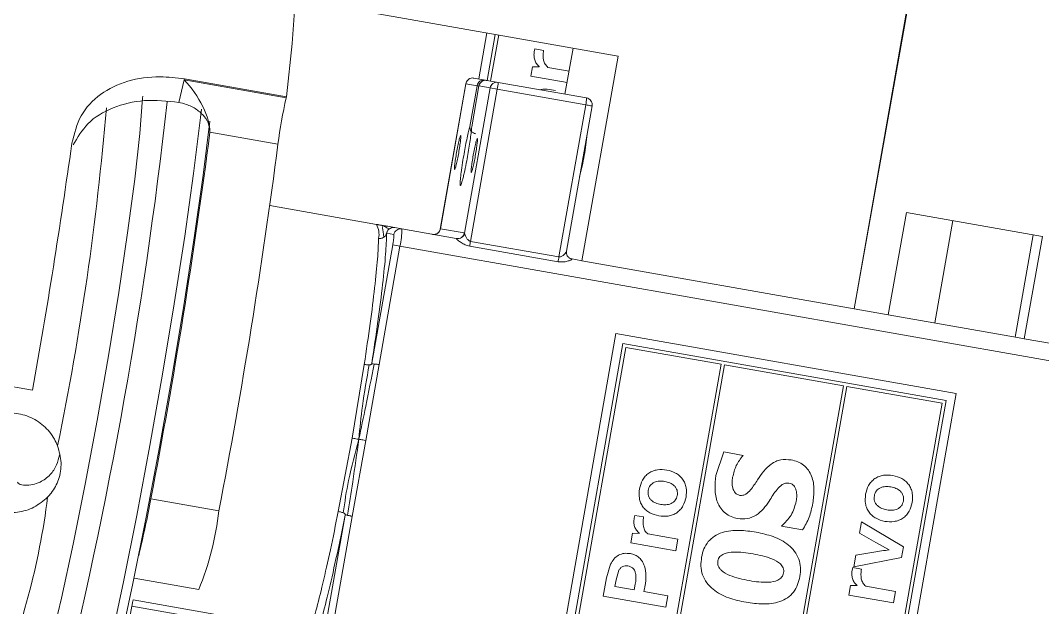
# Model space of a CAD drawing. Header units: millimetres. Extents: x 0 to 1189, y 0 to 841.
# Drawn here: x 926.87 to 932.78, y 565.77 to 569.16 of the extents above; entities that cross this region are included whole.
import ezdxf

# ---------------------------------------------------------------- set-up
doc = ezdxf.new("R2010")
doc.units = ezdxf.units.MM
doc.layers.get('0').update_dxf_attribs({"lineweight": 18})

msp = doc.modelspace()

# ---------------------------------------------------------------- linework, layer by layer
at = {"color": 7, "linetype": 'Continuous', "lineweight": 15}
for p, q in [((931.6927, 567.4959), (932.7833, 573.5992)), ((931.6927, 567.4959), (932.1094, 569.8594)), ((928.7555, 569.2323), (930.3283, 568.955)), ((929.5697, 569.0887), (929.5228, 568.8228)), ((929.5697, 569.0887), (929.5228, 568.8228)), ((929.8442, 568.9799), (929.8481, 568.9964)), ((929.8481, 568.9964), (929.898, 568.9876)), ((929.898, 568.9876), (929.8971, 568.9822)), ((930.0684, 569.0008), (930.0215, 568.7349)), ((930.1199, 567.7732), (930.3283, 568.955)), ((929.8245, 568.8384), (929.8342, 568.8933)), ((929.8342, 568.8933), (929.8726, 568.8929)), ((929.8726, 568.8929), (929.8727, 568.894)), ((927.8206, 568.8175), (927.789, 568.6873)), ((927.8218, 568.8225), (927.8206, 568.8175)), ((927.8206, 568.8175), (928.4103, 568.7135)), ((927.8218, 568.8225), (928.4116, 568.7185)), ((929.5595, 568.8164), (929.4951, 568.8277)), ((929.5703, 568.8145), (929.5595, 568.8164)), ((929.6347, 568.8031), (929.5703, 568.8145)), ((929.4487, 568.7953), (929.3007, 567.9558)), ((929.4488, 568.7953), (929.301, 567.9568)), ((929.4405, 567.9321), (929.5884, 568.7707)), ((929.4487, 568.7953), (929.4488, 568.7953)), ((929.5132, 568.7839), (929.4488, 568.7953)), ((929.4715, 568.5477), (929.5132, 568.7839)), ((929.4752, 567.8848), (929.6301, 568.7633)), ((929.524, 568.782), (929.4823, 568.5458)), ((929.524, 568.782), (929.4824, 568.5458)), ((929.5884, 568.7707), (929.524, 568.782)), ((929.524, 568.782), (929.524, 568.782)), ((929.5884, 568.7707), (929.6301, 568.7633)), ((929.6301, 568.7633), (930.1413, 568.6732)), ((929.6347, 568.8031), (930.1458, 568.713)), ((929.9442, 568.7603), (929.9672, 568.7554)), ((928.4116, 568.7185), (928.4103, 568.7135)), ((930.1413, 568.6732), (929.9864, 567.7947)), ((930.0302, 567.8272), (930.1783, 568.6666)), ((930.1783, 568.6666), (930.1782, 568.6667)), ((927.9691, 568.5153), (927.9685, 568.5154)), ((928.3623, 568.446), (927.9691, 568.5153)), ((929.4824, 568.5458), (929.4823, 568.5458)), ((928.9316, 567.9827), (928.3151, 568.0914)), ((931.9948, 568.0519), (931.8892, 567.4612)), ((932.7812, 567.9132), (931.9948, 568.0519)), ((932.1586, 567.4137), (932.2628, 568.0046)), ((928.9401, 567.9812), (928.9416, 567.981)), ((928.9416, 567.981), (928.9834, 567.9736)), ((928.9706, 567.9757), (928.9622, 567.9772)), ((928.979, 567.9706), (928.9803, 567.9699)), ((929.0325, 567.9243), (928.9907, 567.9317)), ((929.0169, 567.9677), (928.9967, 567.9717)), ((929.037, 567.9641), (929.0169, 567.9677)), ((929.037, 567.9641), (929.0788, 567.9568)), ((929.3933, 567.9013), (929.0788, 567.9568)), ((929.3008, 567.9529), (929.2954, 567.9422)), ((929.301, 567.9568), (929.3024, 567.958)), ((929.3024, 567.958), (929.4396, 567.9338)), ((929.4396, 567.9338), (929.4405, 567.9321)), ((932.7275, 567.9227), (932.6233, 567.3318)), ((928.9051, 567.1806), (929.0257, 567.8646)), ((929.9864, 567.7947), (929.4752, 567.8848)), ((932.6756, 567.3226), (932.7812, 567.9132)), ((928.9468, 567.1732), (929.0674, 567.8572)), ((929.4711, 567.8571), (929.9822, 567.767)), ((930.0306, 567.8126), (930.0292, 567.8245)), ((930.0303, 567.8282), (930.0294, 567.8298)), ((930.0814, 567.78), (930.0617, 567.7835)), ((930.0814, 567.78), (930.1199, 567.7732)), ((930.1199, 567.7732), (931.6927, 567.4959)), ((931.6927, 567.4959), (931.8892, 567.4612)), ((932.6371, 567.3294), (931.8892, 567.4612)), ((930.3163, 567.3527), (929.6565, 563.6104)), ((930.3163, 567.3527), (929.6565, 563.6104)), ((932.2823, 567.0061), (930.3163, 567.3527)), ((930.3163, 567.3527), (930.3163, 567.3527)), ((929.7143, 563.651), (930.3568, 567.2948)), ((930.3568, 567.2948), (932.2244, 566.9655)), ((932.6371, 567.3294), (932.6756, 567.3226)), ((932.6756, 567.3226), (933.0688, 567.2532)), ((929.7374, 563.6672), (930.373, 567.2716)), ((930.373, 567.2716), (930.9235, 567.1746)), ((926.1571, 567.1631), (926.9435, 567.0244)), ((928.8611, 567.1742), (928.7908, 566.7484)), ((928.8695, 566.7346), (928.9468, 567.1732)), ((930.9235, 567.1746), (930.2879, 563.5702)), ((930.3076, 563.5667), (930.9431, 567.1711)), ((930.9431, 567.1711), (931.6312, 567.0498)), ((931.6312, 567.0498), (930.9956, 563.4454)), ((931.0153, 563.4419), (931.6508, 567.0463)), ((931.6508, 567.0463), (932.2013, 566.9493)), ((931.6224, 563.2638), (932.2823, 567.0061)), ((932.2013, 566.9493), (931.5658, 563.3449)), ((932.2244, 566.9655), (931.5819, 563.3217)), ((928.7908, 566.7484), (928.7112, 566.3243)), ((928.7921, 566.2959), (928.8695, 566.7346)), ((930.8945, 566.5324), (930.9396, 566.6683)), ((930.9396, 566.6683), (931.0507, 566.6487)), ((927.6278, 566.3984), (928.021, 566.3291)), ((928.2686, 563.5708), (928.7504, 566.3033)), ((928.3103, 563.5635), (928.7921, 566.2959)), ((930.4218, 566.2853), (930.4257, 566.3018)), ((930.4257, 566.3018), (930.4756, 566.293)), ((930.4756, 566.293), (930.4747, 566.2875)), ((931.3952, 566.218), (931.2724, 566.2397)), ((931.7246, 566.1988), (931.7363, 566.2651)), ((931.7363, 566.2651), (931.9782, 566.1206)), ((930.4021, 566.1437), (930.4118, 566.1987)), ((930.4118, 566.1987), (930.4502, 566.1983)), ((930.4502, 566.1983), (930.4504, 566.1993)), ((930.5003, 566.1947), (930.6731, 566.1642)), ((930.6731, 566.1642), (930.6615, 566.098)), ((931.7246, 566.1988), (931.8189, 566.1456)), ((930.6615, 566.098), (930.4021, 566.1437)), ((931.8189, 566.1456), (931.896, 566.1038)), ((931.896, 566.1038), (931.8958, 566.1027)), ((931.9782, 566.1206), (931.9672, 566.0586)), ((931.7021, 566.0715), (931.6904, 566.0053)), ((931.9672, 566.0586), (931.6904, 566.0053)), ((931.8074, 566.0895), (931.7021, 566.0715)), ((930.2852, 566.021), (930.2615, 565.941)), ((930.3171, 565.9292), (930.3335, 565.9856)), ((931.6814, 565.9838), (931.6853, 566.0003)), ((931.6853, 566.0003), (931.7352, 565.9915)), ((931.7352, 565.9915), (931.7342, 565.986)), ((927.5305, 565.9395), (927.9044, 565.8736)), ((930.2615, 565.941), (930.2429, 565.8356)), ((930.3106, 565.892), (930.3171, 565.9292)), ((930.4208, 565.8726), (930.3106, 565.892)), ((930.4282, 565.9049), (930.4208, 565.8726)), ((930.477, 565.8626), (930.6156, 565.8382)), ((931.6617, 565.8422), (931.6714, 565.8972)), ((931.6714, 565.8972), (931.7097, 565.8968)), ((931.7097, 565.8968), (931.7099, 565.8978)), ((931.7599, 565.8932), (931.9327, 565.8627)), ((931.9327, 565.8627), (931.921, 565.7965)), ((928.5478, 565.6343), (927.5255, 565.8145)), ((930.604, 565.772), (930.2429, 565.8356)), ((930.6156, 565.8382), (930.604, 565.772)), ((931.921, 565.7965), (931.6617, 565.8422)), ((927.5011, 565.6843), (927.5177, 565.7786)), ((927.5177, 565.7786), (928.54, 565.5983))]:
    msp.add_line(p, q, dxfattribs=at)
at = {"color": 8, "linetype": 'Continuous', "lineweight": 15}
for p, q in [((929.572, 568.8142), (929.6189, 569.0801)), ((929.5916, 568.8107), (929.6385, 569.0766)), ((929.9227, 568.8893), (930.0449, 568.8678)), ((930.0333, 568.8015), (929.8245, 568.8384)), ((928.9754, 567.9728), (928.979, 567.9706)), ((929.0674, 567.8572), (933.0322, 567.1581))]:
    msp.add_line(p, q, dxfattribs=at)
at = {"color": 7, "linetype": 'Continuous', "lineweight": 15}
for points in [[(928.4116, 568.7185), (928.4439, 569.0265), (928.4617, 569.2698), (928.4647, 569.4409), (928.4525, 569.5345), (928.438, 569.5523)], [(927.9686, 568.5795), (927.9294, 568.2679), (927.8782, 567.9058), (927.8178, 567.5151), (927.7501, 567.1077), (927.677, 566.6958), (927.6009, 566.292), (927.5241, 565.9086), (927.4488, 565.5573), (927.3774, 565.2486), (927.3121, 564.992), (927.2547, 564.7953), (927.2071, 564.6644), (927.1707, 564.6034), (927.1592, 564.5991)], [(930.048, 567.7886), (930.0542, 567.7856), (930.0617, 567.7835)]]:
    msp.add_lwpolyline(points, dxfattribs=at)
at = {"color": 8, "linetype": 'Continuous', "lineweight": 15}
for points in [[(927.5807, 568.7241), (927.5801, 568.7124), (927.5636, 568.5068), (927.5343, 568.2442), (927.4931, 567.9347), (927.4418, 567.5903), (927.3822, 567.224), (927.3167, 566.8501), (927.2478, 566.4829), (927.178, 566.1365), (927.1102, 565.8241), (927.0469, 565.5579), (926.9906, 565.3481), (926.9433, 565.2026), (926.907, 565.1271), (926.8851, 565.1211)], [(927.9204, 568.6483), (927.9149, 568.5999), (927.8745, 568.2775), (927.8233, 567.9155), (927.7629, 567.5248), (927.6952, 567.1174), (927.6221, 566.7055), (927.546, 566.3017), (927.4692, 565.9183), (927.3939, 565.5669), (927.3225, 565.2583), (927.2572, 565.0017), (927.1998, 564.805), (927.1522, 564.6741), (927.1158, 564.6131), (927.1041, 564.6088)], [(930.1413, 568.6732), (930.1489, 568.6718), (930.1561, 568.6705), (930.1627, 568.6694), (930.1684, 568.6684), (930.1729, 568.6676), (930.1761, 568.667), (930.1779, 568.6667), (930.1783, 568.6666)]]:
    msp.add_lwpolyline(points, dxfattribs=at)
at = {"color": 7, "linetype": 'Continuous', "lineweight": 15}
for centre, radius, start, end in [((929.4882, 568.7884), 0.04, 80.05089, 170.0579), ((929.5526, 568.777), 0.04, 80.07267, 170.03612), ((929.5634, 568.7751), 0.04, 80.06087, 170.04791), ((929.6278, 568.7637), 0.04, 80.06087, 170.04791), ((929.4687, 568.8019), 0.166, 346.559, 0.42558), ((931.0882, 568.0939), 2.7486, 166.97237, 172.63937), ((929.9796, 568.7118), 0.1662, 346.5677, 0.41688), ((930.1388, 568.6736), 0.04, 349.94435, 79.94662), ((900.7501, 571.7268), 27.1427, 345.77465, 353.57706), ((892.98, 573.0694), 35.2842, 349.10172, 352.58414), ((928.8888, 568.616), 1.2659, 349.26499, 354.96724), ((888.6722, 573.8584), 38.8767, 349.87568, 352.00492), ((893.3732, 573.0001), 35.2842, 349.10176, 352.5842), ((928.8828, 568.5841), 1.2662, 345.03275, 350.73379), ((928.8322, 567.926), 0.1144, 347.82051, 29.74604), ((929.0719, 567.9174), 0.04, 80.04255, 170.04645), ((928.6642, 567.9536), 0.4146, 346.55585, 0.43551), ((929.2631, 567.9649), 0.04, 260.03762, 350.07117), ((929.4002, 567.9407), 0.04, 260.03963, 350.06916), ((929.4011, 567.9397), 0.0402, 259.86479, 349.15225), ((924.9801, 544.7935), 23.4231, 79.95048, 80.05411), ((929.3926, 567.9001), 0.00139, 1.05186, 59.3155), ((929.955, 567.7984), 0.4875, 169.78283, 173.0736), ((930.4851, 567.7054), 0.5067, 169.8482, 173.0155), ((930.061, 567.7823), 0.00139, 1.05186, 59.3155), ((921.9929, 567.4421), 5.7307, 346.16021, 349.50688), ((926.3205, 566.5219), 1.7114, 337.74143, 353.53215)]:
    msp.add_arc(centre, radius, start, end, dxfattribs=at)
at = {"color": 8, "linetype": 'Continuous', "lineweight": 15}
for centre, radius, start, end in [((930.1069, 572.1223), 3.3908, 259.91602, 260.10062), ((911.1044, 570.0066), 16.3218, 348.32551, 355.25451), ((922.8528, 566.9308), 4.2108, 336.98208, 352.8669)]:
    msp.add_arc(centre, radius, start, end, dxfattribs=at)
at = {"color": 7, "linetype": 'Continuous', "lineweight": 15}
msp.add_ellipse((927.8039, 568.6742), major_axis=(-0.1406, 0.215), ratio=0.398322, start_param=3.661469, end_param=5.158124, dxfattribs=at)
for points, knots in [([(929.8727, 568.894), (929.8671, 568.8995), (929.8557, 568.9106), (929.8453, 568.9325), (929.8421, 568.9523), (929.8425, 568.9681), (929.8437, 568.976), (929.8442, 568.9799)], [0, 0, 0, 0, 0.02375994, 0.04752707, 0.07128221, 0.08318473, 0.09509587, 0.09509587, 0.09509587, 0.09509587]), ([(929.8971, 568.9822), (929.8955, 568.9653), (929.8932, 568.9399), (929.905, 568.9075), (929.9168, 568.8954), (929.9227, 568.8893)], [0, 0, 0, 0, 0.0503171, 0.075551, 0.1007763, 0.1007763, 0.1007763, 0.1007763]), ([(927.171, 568.4511), (927.1849, 568.5064), (927.2127, 568.617), (927.3297, 568.7408), (927.4891, 568.8173), (927.6618, 568.8424), (927.7747, 568.8283), (927.8218, 568.8225)], [0, 0, 0, 0, 0.1793585, 0.3588442, 0.5360599, 0.7142158, 0.8412935, 0.8412935, 0.8412935, 0.8412935]), ([(929.4643, 568.8199), (929.4633, 568.8194), (929.4597, 568.8172), (929.4549, 568.811), (929.4506, 568.8032), (929.4493, 568.7975), (929.4487, 568.7953)], [0, 0, 0, 0, 0.00340464, 0.01269997, 0.02303182, 0.03001876, 0.03001876, 0.03001876, 0.03001876]), ([(929.495, 568.8271), (929.4921, 568.8277), (929.4846, 568.8291), (929.4735, 568.8265), (929.467, 568.8218), (929.4643, 568.8199)], [0, 0, 0, 0, 0.00873624, 0.02293427, 0.03274849, 0.03274849, 0.03274849, 0.03274849]), ([(929.5702, 568.8139), (929.5673, 568.8144), (929.5598, 568.8158), (929.549, 568.8133), (929.5428, 568.8089), (929.5404, 568.8072)], [0, 0, 0, 0, 0.00874188, 0.02293361, 0.03169028, 0.03169028, 0.03169028, 0.03169028]), ([(929.5404, 568.8072), (929.5391, 568.8065), (929.5351, 568.8042), (929.5301, 568.7977), (929.5258, 568.7899), (929.5245, 568.7843), (929.524, 568.782)], [0, 0, 0, 0, 0.00446636, 0.01376959, 0.02410029, 0.03107337, 0.03107337, 0.03107337, 0.03107337]), ([(927.789, 568.6873), (927.7221, 568.6943), (927.5883, 568.7083), (927.4042, 568.6634), (927.2572, 568.5765), (927.2039, 568.4847), (927.1787, 568.4415)], [0, 0, 0, 0, 0.1820982, 0.3642133, 0.5458538, 0.7076772, 0.7076772, 0.7076772, 0.7076772]), ([(927.9685, 568.5154), (927.9676, 568.5291), (927.9654, 568.5602), (927.9392, 568.6069), (927.8933, 568.6487), (927.84, 568.6758), (927.8036, 568.684), (927.789, 568.6873)], [0, 0, 0, 0, 0.0473528, 0.1079954, 0.1685342, 0.2291175, 0.2693975, 0.2693975, 0.2693975, 0.2693975]), ([(929.4381, 568.391), (929.4409, 568.4067), (929.4467, 568.4386), (929.4558, 568.4831), (929.4645, 568.5217), (929.4692, 568.5391), (929.4715, 568.5477)], [0, 0, 0, 0, 0.0393685, 0.0801557, 0.1209515, 0.1603219, 0.1603219, 0.1603219, 0.1603219]), ([(929.4824, 568.5458), (929.4816, 568.537), (929.4801, 568.5189), (929.4751, 568.4797), (929.4684, 568.4348), (929.4629, 568.4028), (929.4602, 568.3871)], [0, 0, 0, 0, 0.0393694, 0.0801662, 0.1209557, 0.1603241, 0.1603241, 0.1603241, 0.1603241]), ([(929.506, 568.5062), (929.5011, 568.5076), (929.4936, 568.5096), (929.4851, 568.5155), (929.4778, 568.5227), (929.4714, 568.5338), (929.4715, 568.5431), (929.4715, 568.5477)], [0, 0, 0, 0, 0.01428935, 0.02180288, 0.02970213, 0.04451132, 0.05932887, 0.05932887, 0.05932887, 0.05932887]), ([(929.395, 568.3986), (929.3974, 568.4115), (929.4021, 568.4372), (929.4093, 568.4697), (929.4151, 568.4913), (929.4188, 568.4986), (929.4199, 568.4904), (929.418, 568.4682), (929.4136, 568.4352), (929.4092, 568.4094), (929.407, 568.3965)], [0, 0, 0, 0, 0.0251467, 0.050292, 0.0754358, 0.1005794, 0.1257244, 0.150865, 0.1760132, 0.2011563, 0.2011563, 0.2011563, 0.2011563]), ([(929.4913, 568.3816), (929.4936, 568.3945), (929.4983, 568.4202), (929.5055, 568.4528), (929.5114, 568.4743), (929.5151, 568.4816), (929.5161, 568.4735), (929.5142, 568.4512), (929.5098, 568.4182), (929.5055, 568.3924), (929.5033, 568.3795)], [0, 0, 0, 0, 0.0251481, 0.0502952, 0.0754424, 0.1005874, 0.1257342, 0.1508825, 0.1760262, 0.2011782, 0.2011782, 0.2011782, 0.2011782]), ([(929.407, 568.3965), (929.4047, 568.3836), (929.4, 568.3578), (929.3928, 568.3253), (929.3869, 568.3038), (929.3832, 568.2965), (929.3822, 568.3046), (929.3841, 568.3268), (929.3885, 568.3599), (929.3928, 568.3857), (929.395, 568.3986)], [0, 0, 0, 0, 0.0251401, 0.0502862, 0.0754308, 0.1005767, 0.1257224, 0.1508681, 0.1760108, 0.2011547, 0.2011547, 0.2011547, 0.2011547]), ([(929.4602, 568.3871), (929.4571, 568.37), (929.4501, 568.3313), (929.4403, 568.2846), (929.4321, 568.2497), (929.4259, 568.2266), (929.4206, 568.2113), (929.4169, 568.2062), (929.4152, 568.2123), (929.4155, 568.2285), (929.4175, 568.2522), (929.4218, 568.2879), (929.4285, 568.3351), (929.4352, 568.3739), (929.4381, 568.391)], [0, 0, 0, 0, 0.0333956, 0.0756416, 0.1003616, 0.1271726, 0.1555901, 0.1848808, 0.2141711, 0.2425881, 0.2694007, 0.2941225, 0.3363667, 0.3697613, 0.3697613, 0.3697613, 0.3697613]), ([(929.5033, 568.3795), (929.5009, 568.3666), (929.4962, 568.3409), (929.489, 568.3083), (929.4832, 568.2868), (929.4795, 568.2795), (929.4785, 568.2876), (929.4803, 568.3099), (929.4847, 568.3429), (929.4891, 568.3687), (929.4913, 568.3816)], [0, 0, 0, 0, 0.0251396, 0.0502857, 0.0754318, 0.1005776, 0.1257214, 0.1508686, 0.1760112, 0.2011547, 0.2011547, 0.2011547, 0.2011547]), ([(928.9468, 567.9796), (928.9457, 567.9798), (928.944, 567.9801), (928.9413, 567.9807), (928.9388, 567.9813), (928.9354, 567.982), (928.9329, 567.9825), (928.9316, 567.9827)], [0, 0, 0, 0, 0.00428398, 0.00608774, 0.0078176, 0.01144123, 0.0156062, 0.0156062, 0.0156062, 0.0156062]), ([(928.9706, 567.9757), (928.963, 567.9768), (928.9499, 567.9788), (928.937, 567.9816), (928.9316, 567.9827)], [0, 0, 0, 0, 0.02307361, 0.03968743, 0.03968743, 0.03968743, 0.03968743]), ([(928.9907, 567.9317), (928.9893, 567.8946), (928.9865, 567.8195), (928.9686, 567.6425), (928.942, 567.4292), (928.9173, 567.2628), (928.9051, 567.1806)], [0, 0, 0, 0, 0.1868961, 0.3781931, 0.5694893, 0.7563871, 0.7563871, 0.7563871, 0.7563871]), ([(928.9664, 567.9764), (928.9631, 567.977), (928.9564, 567.9782), (928.9501, 567.9791), (928.9469, 567.9796)], [0, 0, 0, 0, 0.00980391, 0.01973873, 0.01973873, 0.01973873, 0.01973873]), ([(928.974, 567.9084), (928.9709, 567.9298), (928.9653, 567.968), (928.969, 567.9734), (928.9706, 567.9757)], [0, 0, 0, 0, 0.03827952, 0.06825349, 0.06825349, 0.06825349, 0.06825349]), ([(928.9706, 567.9757), (928.9783, 567.9747), (928.9871, 567.9735), (928.9957, 567.9718), (928.9967, 567.9716)], [0, 0, 0, 0, 0.0233434, 0.02640635, 0.02640635, 0.02640635, 0.02640635]), ([(928.974, 567.9084), (928.9766, 567.9105), (928.9816, 567.9145), (928.9869, 567.9217), (928.9894, 567.9275), (928.9904, 567.9306), (928.9906, 567.9314), (928.9907, 567.9317), (928.9907, 567.9317), (928.9907, 567.9317)], [0, 0, 0, 0, 0.00900184, 0.01767131, 0.02482342, 0.02736809, 0.02836192, 0.02880943, 0.02924072, 0.02924072, 0.02924072, 0.02924072]), ([(928.9907, 567.9317), (928.9907, 567.9318), (928.9907, 567.932), (928.9909, 567.9328), (928.9914, 567.9355), (928.9932, 567.9412), (928.9978, 567.9498), (929.0037, 567.9547), (929.007, 567.9575)], [0, 0, 0, 0, 0.00059899, 0.00130461, 0.00316013, 0.00919485, 0.01856808, 0.03137898, 0.03137898, 0.03137898, 0.03137898]), ([(929.007, 567.9575), (929.0093, 567.9589), (929.0137, 567.9617), (929.0213, 567.964), (929.0292, 567.9651), (929.0344, 567.9645), (929.037, 567.9641)], [0, 0, 0, 0, 0.00786423, 0.01572599, 0.02359186, 0.03146033, 0.03146033, 0.03146033, 0.03146033]), ([(929.0325, 567.9243), (929.0328, 567.9235), (929.0333, 567.9221), (929.0329, 567.9146), (929.0321, 567.9068), (929.0309, 567.8973), (929.0289, 567.8835), (929.027, 567.872), (929.0257, 567.8646)], [0, 0, 0, 0, 0.01444363, 0.02239283, 0.03016186, 0.03811149, 0.04587624, 0.06032459, 0.06032459, 0.06032459, 0.06032459]), ([(929.2551, 567.9246), (929.2602, 567.9243), (929.2679, 567.9238), (929.2779, 567.927), (929.285, 567.9309), (929.2911, 567.9363), (929.2976, 567.9445), (929.2996, 567.9519), (929.301, 567.9568)], [0, 0, 0, 0, 0.014881, 0.0228935, 0.03107717, 0.03925614, 0.04726822, 0.06215179, 0.06215179, 0.06215179, 0.06215179]), ([(929.4752, 567.8848), (929.4739, 567.8851), (929.4711, 567.8858), (929.4655, 567.8889), (929.4574, 567.8964), (929.4494, 567.9092), (929.4439, 567.9211), (929.4411, 567.9288), (929.4407, 567.9311), (929.4405, 567.9321)], [0, 0, 0, 0, 0.00327726, 0.00686397, 0.01533875, 0.03060531, 0.04584811, 0.05403555, 0.06115479, 0.06115479, 0.06115479, 0.06115479]), ([(928.8611, 567.1742), (928.8731, 567.2548), (928.897, 567.4159), (928.9226, 567.6215), (928.9399, 567.7926), (928.9427, 567.8654), (928.9441, 567.9018)], [0, 0, 0, 0, 0.1831864, 0.3663736, 0.54956, 0.7327492, 0.7327492, 0.7327492, 0.7327492]), ([(928.9441, 567.9018), (928.9485, 567.9015), (928.9559, 567.901), (928.9661, 567.9039), (928.9713, 567.9068), (928.974, 567.9084)], [0, 0, 0, 0, 0.01334682, 0.0219381, 0.03136716, 0.03136716, 0.03136716, 0.03136716]), ([(929.394, 567.9002), (929.3946, 567.8992), (929.3957, 567.8973), (929.4042, 567.8896), (929.4201, 567.878), (929.4436, 567.8642), (929.4619, 567.8595), (929.4711, 567.8571)], [0, 0, 0, 0, 0.01079424, 0.02246221, 0.04484647, 0.06726206, 0.08968183, 0.08968183, 0.08968183, 0.08968183]), ([(930.0303, 567.8282), (930.0301, 567.8272), (930.0297, 567.825), (930.0257, 567.8185), (930.0176, 567.8091), (930.0066, 567.7996), (929.9967, 567.7952), (929.9905, 567.7943), (929.9877, 567.7946), (929.9864, 567.7947)], [0, 0, 0, 0, 0.00682124, 0.01465274, 0.02928838, 0.04391058, 0.05205235, 0.05549624, 0.05864605, 0.05864605, 0.05864605, 0.05864605]), ([(930.0624, 567.7823), (930.0576, 567.7837), (930.0501, 567.7858), (930.0419, 567.7923), (930.0365, 567.7984), (930.0326, 567.8056), (930.0294, 567.8155), (930.0299, 567.8232), (930.0303, 567.8282)], [0, 0, 0, 0, 0.01488381, 0.0228926, 0.03107456, 0.03925814, 0.04727043, 0.0621539, 0.0621539, 0.0621539, 0.0621539]), ([(929.9822, 567.767), (929.9915, 567.7661), (930.0102, 567.7643), (930.0357, 567.7694), (930.0528, 567.7753), (930.0615, 567.7799), (930.0621, 567.7815), (930.0624, 567.7823)], [0, 0, 0, 0, 0.02102048, 0.04200563, 0.06291985, 0.07386923, 0.08399174, 0.08399174, 0.08399174, 0.08399174]), ([(928.918, 567.1762), (928.9022, 567.0949), (928.874, 566.9497), (928.8434, 566.8051), (928.8299, 566.7415)], [0, 0, 0, 0, 0.2483733, 0.4435219, 0.4435219, 0.4435219, 0.4435219]), ([(928.89, 567.1713), (928.8754, 567.0926), (928.8495, 566.9523), (928.8359, 566.8059), (928.8299, 566.7415)], [0, 0, 0, 0, 0.2435131, 0.4341982, 0.4341982, 0.4341982, 0.4341982]), ([(928.89, 567.1713), (928.8874, 567.1713), (928.8826, 567.1712), (928.8728, 567.1722), (928.8655, 567.1734), (928.8611, 567.1742)], [0, 0, 0, 0, 0.00873876, 0.01671395, 0.02908246, 0.02908246, 0.02908246, 0.02908246]), ([(928.9051, 567.1806), (928.9051, 567.1804), (928.905, 567.1801), (928.9049, 567.1795), (928.9046, 567.1783), (928.9037, 567.1761), (928.9016, 567.1738), (928.897, 567.172), (928.8924, 567.1716), (928.89, 567.1713)], [0, 0, 0, 0, 0.00028864, 0.00058505, 0.00124939, 0.00295402, 0.00773591, 0.01353627, 0.0195568, 0.0195568, 0.0195568, 0.0195568]), ([(928.918, 567.1762), (928.9149, 567.1764), (928.9097, 567.1768), (928.9061, 567.1774), (928.905, 567.1782), (928.9049, 567.1793), (928.905, 567.18), (928.9051, 567.1804), (928.9051, 567.1806)], [0, 0, 0, 0, 0.00629399, 0.01090569, 0.01386835, 0.01478407, 0.01512873, 0.01542444, 0.01542444, 0.01542444, 0.01542444]), ([(928.9468, 567.1732), (928.9442, 567.1735), (928.939, 567.1741), (928.9313, 567.1749), (928.9241, 567.1757), (928.92, 567.176), (928.918, 567.1762)], [0, 0, 0, 0, 0.00725735, 0.01451094, 0.02176672, 0.02902298, 0.02902298, 0.02902298, 0.02902298]), ([(927.031, 566.4079), (927.0059, 566.3867), (926.9556, 566.3442), (926.8567, 566.3154), (926.7546, 566.3165), (926.6586, 566.3485), (926.5795, 566.4074), (926.5255, 566.4878), (926.503, 566.5821), (926.5149, 566.6794), (926.5593, 566.7687), (926.631, 566.8403), (926.723, 566.8858), (926.8249, 566.8987), (926.9246, 566.877), (927.0106, 566.8238), (927.0634, 566.7605), (927.0826, 566.7171), (927.0885, 566.7039)], [0, 0, 0, 0, 0.099742, 0.199498, 0.298842, 0.396956, 0.494991, 0.594203, 0.694031, 0.792961, 0.890892, 0.989246, 1.088792, 1.188488, 1.286996, 1.384856, 1.4836, 1.527181, 1.527181, 1.527181, 1.527181]), ([(928.8299, 566.7415), (928.8083, 566.6622), (928.7697, 566.5202), (928.7486, 566.3793), (928.7394, 566.3171)], [0, 0, 0, 0, 0.2424767, 0.4343479, 0.4343479, 0.4343479, 0.4343479]), ([(928.8299, 566.7415), (928.8185, 566.6594), (928.7981, 566.5131), (928.7744, 566.3671), (928.764, 566.3029)], [0, 0, 0, 0, 0.2487957, 0.4435253, 0.4435253, 0.4435253, 0.4435253]), ([(928.7908, 566.7484), (928.7979, 566.7472), (928.8109, 566.7449), (928.824, 566.7426), (928.8299, 566.7415)], [0, 0, 0, 0, 0.02163951, 0.03966789, 0.03966789, 0.03966789, 0.03966789]), ([(928.8299, 566.7415), (928.8376, 566.7402), (928.8508, 566.7379), (928.864, 566.7355), (928.8695, 566.7346)], [0, 0, 0, 0, 0.02334078, 0.04018132, 0.04018132, 0.04018132, 0.04018132]), ([(927.0885, 566.7039), (927.0975, 566.6715), (927.1155, 566.6067), (927.0992, 566.5092), (927.0651, 566.4454), (927.0378, 566.4155), (927.031, 566.4079)], [0, 0, 0, 0, 0.0980268, 0.1958229, 0.2874822, 0.3182778, 0.3182778, 0.3182778, 0.3182778]), ([(926.8562, 566.4941), (926.8585, 566.4903), (926.8643, 566.4806), (926.9135, 566.473), (926.9804, 566.4853), (927.0442, 566.5306), (927.0846, 566.5869), (927.0944, 566.632), (927.0989, 566.6525)], [0, 0, 0, 0, 0.0309155, 0.0789938, 0.1722625, 0.2409248, 0.2953384, 0.340403, 0.340403, 0.340403, 0.340403]), ([(931.0507, 566.6487), (931.0363, 566.6297), (931.0077, 566.5917), (930.9964, 566.5455), (930.9907, 566.5223)], [0, 0, 0, 0, 0.0706343, 0.141366, 0.141366, 0.141366, 0.141366]), ([(931.1351, 566.5078), (931.1583, 566.5415), (931.1873, 566.5836), (931.2393, 566.6146), (931.278, 566.6272), (931.3083, 566.6243), (931.3285, 566.6224)], [0, 0, 0, 0, 0.1202987, 0.1505165, 0.1807193, 0.2408694, 0.2408694, 0.2408694, 0.2408694]), ([(930.4518, 566.4552), (930.4564, 566.4728), (930.4632, 566.4993), (930.4847, 566.5287), (930.5052, 566.5467), (930.5295, 566.5592), (930.5647, 566.5685), (930.5919, 566.5658), (930.6099, 566.5641)], [0, 0, 0, 0, 0.0540254, 0.0811324, 0.1082213, 0.135324, 0.1624369, 0.2165016, 0.2165016, 0.2165016, 0.2165016]), ([(930.6099, 566.5641), (930.6275, 566.5596), (930.6538, 566.5528), (930.6836, 566.532), (930.7021, 566.512), (930.7152, 566.4882), (930.7257, 566.4534), (930.7231, 566.4262), (930.7214, 566.4081)], [0, 0, 0, 0, 0.0538901, 0.0809232, 0.1079422, 0.1349648, 0.1619863, 0.2158473, 0.2158473, 0.2158473, 0.2158473]), ([(931.3285, 566.6224), (931.3414, 566.6195), (931.3672, 566.6137), (931.4024, 566.594), (931.4299, 566.5648), (931.4547, 566.5176), (931.4643, 566.4505), (931.4574, 566.3981), (931.454, 566.3719)], [0, 0, 0, 0, 0.0397425, 0.0794191, 0.1191099, 0.1588012, 0.2379813, 0.3174502, 0.3174502, 0.3174502, 0.3174502]), ([(931.0196, 566.2843), (931.0068, 566.2872), (930.9814, 566.2929), (930.9473, 566.3135), (930.9205, 566.3425), (930.8961, 566.389), (930.8849, 566.4547), (930.8913, 566.5065), (930.8945, 566.5324)], [0, 0, 0, 0, 0.039174, 0.0782789, 0.1175117, 0.1565464, 0.2346188, 0.3129238, 0.3129238, 0.3129238, 0.3129238]), ([(930.9907, 566.5223), (930.9893, 566.512), (930.9865, 566.4914), (930.9893, 566.4648), (930.9966, 566.445), (931.0055, 566.432), (931.0175, 566.422), (931.0274, 566.4193), (931.0324, 566.4179)], [0, 0, 0, 0, 0.031243, 0.0624625, 0.079061, 0.0942754, 0.1093981, 0.1248706, 0.1248706, 0.1248706, 0.1248706]), ([(931.0324, 566.4179), (931.0385, 566.4175), (931.0506, 566.4166), (931.0727, 566.4275), (931.0942, 566.4486), (931.1157, 566.4775), (931.1286, 566.4977), (931.1351, 566.5078)], [0, 0, 0, 0, 0.0179127, 0.0358511, 0.0717803, 0.1078, 0.1438268, 0.1438268, 0.1438268, 0.1438268]), ([(931.759, 566.4237), (931.7635, 566.4413), (931.7704, 566.4678), (931.7919, 566.4973), (931.8124, 566.5153), (931.8367, 566.5277), (931.8719, 566.537), (931.899, 566.5343), (931.9171, 566.5326)], [0, 0, 0, 0, 0.0540386, 0.0811421, 0.108231, 0.135328, 0.1624411, 0.2165058, 0.2165058, 0.2165058, 0.2165058]), ([(931.9171, 566.5326), (931.9347, 566.5281), (931.961, 566.5213), (931.9907, 566.5005), (932.0092, 566.4805), (932.0224, 566.4567), (932.0328, 566.4219), (932.0303, 566.3947), (932.0286, 566.3766)], [0, 0, 0, 0, 0.0538958, 0.080924, 0.1079429, 0.1349655, 0.1619871, 0.2158482, 0.2158482, 0.2158482, 0.2158482]), ([(930.5632, 566.2992), (930.5457, 566.3037), (930.5194, 566.3105), (930.4896, 566.3313), (930.4712, 566.3513), (930.458, 566.3751), (930.4476, 566.4099), (930.4501, 566.4371), (930.4518, 566.4552)], [0, 0, 0, 0, 0.0538861, 0.0809142, 0.1079311, 0.1349345, 0.161948, 0.2158083, 0.2158083, 0.2158083, 0.2158083]), ([(930.5749, 566.3654), (930.565, 566.3677), (930.5451, 566.3722), (930.5229, 566.386), (930.5098, 566.4017), (930.5035, 566.4157), (930.5009, 566.4309), (930.5021, 566.4411), (930.5026, 566.4462)], [0, 0, 0, 0, 0.0305415, 0.0609972, 0.076523, 0.0913429, 0.1066732, 0.122077, 0.122077, 0.122077, 0.122077]), ([(930.5026, 566.4462), (930.5039, 566.4512), (930.5063, 566.4613), (930.5138, 566.4748), (930.5246, 566.4859), (930.5422, 566.4962), (930.5679, 566.5016), (930.5881, 566.4991), (930.5983, 566.4979)], [0, 0, 0, 0, 0.0155255, 0.0309367, 0.0458915, 0.0612945, 0.0918643, 0.1225112, 0.1225112, 0.1225112, 0.1225112]), ([(930.5983, 566.4979), (930.6082, 566.4956), (930.628, 566.4911), (930.6502, 566.4773), (930.6632, 566.4615), (930.6698, 566.4475), (930.6718, 566.4348), (930.6717, 566.4246), (930.6709, 566.4196), (930.6705, 566.4171)], [0, 0, 0, 0, 0.0305283, 0.0609703, 0.0762355, 0.0914925, 0.1067563, 0.1144063, 0.1220466, 0.1220466, 0.1220466, 0.1220466]), ([(931.3164, 566.4886), (931.3096, 566.489), (931.2959, 566.4899), (931.271, 566.4771), (931.2377, 566.4427), (931.2162, 566.408), (931.2018, 566.3848)], [0, 0, 0, 0, 0.0202943, 0.0406378, 0.0813352, 0.162979, 0.162979, 0.162979, 0.162979]), ([(931.358, 566.3835), (931.3595, 566.3941), (931.3624, 566.4149), (931.3599, 566.4417), (931.3529, 566.4614), (931.3441, 566.4746), (931.3317, 566.4845), (931.3215, 566.4872), (931.3164, 566.4886)], [0, 0, 0, 0, 0.0320719, 0.0630195, 0.0797109, 0.0945127, 0.1102615, 0.1260161, 0.1260161, 0.1260161, 0.1260161]), ([(931.8098, 566.4147), (931.811, 566.4197), (931.8134, 566.4298), (931.821, 566.4433), (931.8317, 566.4544), (931.8494, 566.4647), (931.875, 566.4701), (931.8953, 566.4676), (931.9054, 566.4664)], [0, 0, 0, 0, 0.0155386, 0.0309395, 0.0458943, 0.0613034, 0.0918648, 0.1225177, 0.1225177, 0.1225177, 0.1225177]), ([(931.9054, 566.4664), (931.9154, 566.4641), (931.9352, 566.4596), (931.9574, 566.4458), (931.9704, 566.43), (931.9769, 566.416), (931.9789, 566.4033), (931.9789, 566.3931), (931.9781, 566.3881), (931.9777, 566.3856)], [0, 0, 0, 0, 0.0305283, 0.0609703, 0.0762355, 0.09149, 0.1067548, 0.1144048, 0.1220444, 0.1220444, 0.1220444, 0.1220444]), ([(930.7214, 566.4081), (930.7169, 566.3904), (930.7101, 566.3639), (930.6885, 566.3345), (930.6681, 566.3165), (930.6438, 566.3042), (930.6086, 566.2946), (930.5813, 566.2974), (930.5632, 566.2992)], [0, 0, 0, 0, 0.0540671, 0.0811759, 0.1082836, 0.1349433, 0.1625137, 0.2165995, 0.2165995, 0.2165995, 0.2165995]), ([(930.6705, 566.4171), (930.6694, 566.4121), (930.667, 566.4021), (930.6593, 566.3887), (930.6485, 566.3776), (930.6309, 566.3671), (930.6053, 566.3616), (930.585, 566.3641), (930.5749, 566.3654)], [0, 0, 0, 0, 0.0153588, 0.0306058, 0.0459068, 0.0612387, 0.0917641, 0.1223942, 0.1223942, 0.1223942, 0.1223942]), ([(931.8704, 566.2677), (931.8529, 566.2722), (931.8265, 566.279), (931.7968, 566.2998), (931.7784, 566.3198), (931.7652, 566.3436), (931.7547, 566.3784), (931.7573, 566.4056), (931.759, 566.4237)], [0, 0, 0, 0, 0.0538863, 0.0809094, 0.1079263, 0.1349326, 0.161946, 0.2158064, 0.2158064, 0.2158064, 0.2158064]), ([(931.8821, 566.3339), (931.8722, 566.3362), (931.8523, 566.3407), (931.8301, 566.3546), (931.817, 566.3702), (931.8106, 566.3842), (931.8081, 566.3994), (931.8092, 566.4096), (931.8098, 566.4147)], [0, 0, 0, 0, 0.0305448, 0.0609939, 0.0765233, 0.0913433, 0.1066734, 0.1220772, 0.1220772, 0.1220772, 0.1220772]), ([(931.2018, 566.3848), (931.1912, 566.3695), (931.1701, 566.339), (931.1283, 566.3016), (931.0754, 566.2792), (931.0382, 566.2826), (931.0196, 566.2843)], [0, 0, 0, 0, 0.055732, 0.1113708, 0.1668081, 0.2223134, 0.2223134, 0.2223134, 0.2223134]), ([(931.2724, 566.2397), (931.2931, 566.2598), (931.3346, 566.3), (931.3502, 566.3557), (931.358, 566.3835)], [0, 0, 0, 0, 0.085221, 0.1704149, 0.1704149, 0.1704149, 0.1704149]), ([(931.454, 566.3719), (931.4484, 566.3446), (931.4373, 566.29), (931.4092, 566.242), (931.3952, 566.218)], [0, 0, 0, 0, 0.0830233, 0.1658236, 0.1658236, 0.1658236, 0.1658236]), ([(932.0286, 566.3766), (932.024, 566.3589), (932.0173, 566.3324), (931.9957, 566.303), (931.9753, 566.2851), (931.951, 566.2727), (931.9158, 566.2631), (931.8885, 566.2659), (931.8704, 566.2677)], [0, 0, 0, 0, 0.0540671, 0.0811758, 0.1082758, 0.1349409, 0.1625112, 0.2165971, 0.2165971, 0.2165971, 0.2165971]), ([(931.9777, 566.3856), (931.9765, 566.3806), (931.9742, 566.3706), (931.9665, 566.3572), (931.9557, 566.3462), (931.9381, 566.3356), (931.9125, 566.3301), (931.8922, 566.3326), (931.8821, 566.3339)], [0, 0, 0, 0, 0.0153588, 0.0306058, 0.0459109, 0.0612427, 0.0917684, 0.1223925, 0.1223925, 0.1223925, 0.1223925]), ([(928.5478, 565.6343), (928.5588, 565.6704), (928.5809, 565.7427), (928.6213, 565.9054), (928.6652, 566.0985), (928.6959, 566.249), (928.7112, 566.3243)], [0, 0, 0, 0, 0.1773507, 0.3546985, 0.5320496, 0.7093996, 0.7093996, 0.7093996, 0.7093996]), ([(928.7504, 566.3033), (928.7347, 566.2263), (928.703, 566.0708), (928.6576, 565.8706), (928.6157, 565.7023), (928.5929, 565.6278), (928.5817, 565.591)], [0, 0, 0, 0, 0.1812878, 0.3662801, 0.5512015, 0.7322809, 0.7322809, 0.7322809, 0.7322809]), ([(928.7112, 566.3243), (928.7157, 566.3235), (928.7229, 566.3222), (928.7324, 566.3197), (928.737, 566.318), (928.7394, 566.3171)], [0, 0, 0, 0, 0.01236903, 0.02034337, 0.02908253, 0.02908253, 0.02908253, 0.02908253]), ([(928.7394, 566.3171), (928.7415, 566.3161), (928.7457, 566.3141), (928.7494, 566.3108), (928.7507, 566.308), (928.7507, 566.3056), (928.7506, 566.3044), (928.7505, 566.3037), (928.7504, 566.3034), (928.7504, 566.3033)], [0, 0, 0, 0, 0.00602196, 0.01182303, 0.0166054, 0.0183123, 0.01897274, 0.0192735, 0.01956157, 0.01956157, 0.01956157, 0.01956157]), ([(928.7504, 566.3033), (928.7504, 566.3034), (928.7505, 566.3038), (928.7507, 566.3045), (928.7512, 566.3055), (928.7524, 566.3059), (928.756, 566.3052), (928.7611, 566.3038), (928.764, 566.3029)], [0, 0, 0, 0, 0.00029882, 0.00064033, 0.00155699, 0.00452133, 0.00913507, 0.01543022, 0.01543022, 0.01543022, 0.01543022]), ([(928.764, 566.3029), (928.766, 566.3024), (928.77, 566.3014), (928.777, 566.2996), (928.7845, 566.2978), (928.7896, 566.2965), (928.7921, 566.2959)], [0, 0, 0, 0, 0.007256, 0.01451111, 0.02177031, 0.02901999, 0.02901999, 0.02901999, 0.02901999]), ([(930.4504, 566.1993), (930.4447, 566.2049), (930.4333, 566.216), (930.4229, 566.2379), (930.4197, 566.2576), (930.4201, 566.2735), (930.4213, 566.2814), (930.4218, 566.2853)], [0, 0, 0, 0, 0.02375994, 0.04752708, 0.07128222, 0.08318472, 0.09509587, 0.09509587, 0.09509587, 0.09509587]), ([(930.4747, 566.2875), (930.4731, 566.2707), (930.4708, 566.2453), (930.4826, 566.2128), (930.4944, 566.2007), (930.5003, 566.1947)], [0, 0, 0, 0, 0.050329, 0.075563, 0.1007844, 0.1007844, 0.1007844, 0.1007844]), ([(930.8114, 566.061), (930.8151, 566.0771), (930.8224, 566.1091), (930.8477, 566.1516), (930.885, 566.1847), (930.9457, 566.2111), (931.0293, 566.219), (931.0941, 566.2097), (931.1265, 566.205)], [0, 0, 0, 0, 0.0492189, 0.0983807, 0.1457458, 0.1966873, 0.2949105, 0.3934217, 0.3934217, 0.3934217, 0.3934217]), ([(931.1265, 566.205), (931.1596, 566.1979), (931.2258, 566.1838), (931.3026, 566.1441), (931.3508, 566.0959), (931.3756, 566.0508), (931.3855, 566.0002), (931.3815, 565.9665), (931.3795, 565.9496)], [0, 0, 0, 0, 0.1017077, 0.2031116, 0.2544165, 0.3046792, 0.3554367, 0.4062579, 0.4062579, 0.4062579, 0.4062579]), ([(931.8958, 566.1027), (931.881, 566.1009), (931.8514, 566.0971), (931.8221, 566.0921), (931.8074, 566.0895)], [0, 0, 0, 0, 0.04471212, 0.08942283, 0.08942283, 0.08942283, 0.08942283]), ([(930.2852, 566.021), (930.2911, 566.0311), (930.3029, 566.0513), (930.3304, 566.0739), (930.3645, 566.0851), (930.3877, 566.0825), (930.3994, 566.0812)], [0, 0, 0, 0, 0.0349525, 0.0698204, 0.104635, 0.139555, 0.139555, 0.139555, 0.139555]), ([(930.3994, 566.0812), (930.4087, 566.0789), (930.4272, 566.0745), (930.4514, 566.0583), (930.4699, 566.0363), (930.4854, 566.0013), (930.4921, 565.9533), (930.487, 565.9155), (930.4844, 565.8966)], [0, 0, 0, 0, 0.0285495, 0.0570731, 0.0855951, 0.1141473, 0.1711451, 0.2282855, 0.2282855, 0.2282855, 0.2282855]), ([(931.0682, 565.8001), (931.0344, 565.8073), (930.967, 565.8217), (930.8885, 565.8618), (930.8396, 565.9113), (930.8147, 565.9575), (930.8051, 566.0094), (930.8093, 566.0438), (930.8114, 566.061)], [0, 0, 0, 0, 0.1037657, 0.2072227, 0.2590606, 0.3108535, 0.3626514, 0.4145178, 0.4145178, 0.4145178, 0.4145178]), ([(931.0872, 565.9251), (931.0489, 565.9328), (930.9915, 565.9444), (930.9336, 565.9748), (930.9141, 565.9969), (930.9072, 566.01), (930.9039, 566.0243), (930.9049, 566.0341), (930.9055, 566.039)], [0, 0, 0, 0, 0.1174067, 0.1759089, 0.1912622, 0.2052909, 0.2199712, 0.2346517, 0.2346517, 0.2346517, 0.2346517]), ([(930.9055, 566.039), (930.9066, 566.0436), (930.9089, 566.0528), (930.917, 566.0645), (930.9279, 566.0737), (930.9532, 566.0865), (931.0156, 566.0942), (931.0714, 566.0856), (931.1086, 566.0798)], [0, 0, 0, 0, 0.0141206, 0.0282702, 0.0418514, 0.056578, 0.1129653, 0.2261059, 0.2261059, 0.2261059, 0.2261059]), ([(931.1086, 566.0798), (931.1457, 566.0724), (931.2012, 566.0613), (931.2574, 566.0324), (931.2763, 566.0111), (931.2833, 565.9986), (931.2867, 565.9846), (931.2857, 565.9751), (931.2852, 565.9704)], [0, 0, 0, 0, 0.1136279, 0.170266, 0.1846817, 0.1986796, 0.2128818, 0.227094, 0.227094, 0.227094, 0.227094]), ([(930.3335, 565.9856), (930.3363, 565.99), (930.3418, 565.9987), (930.3546, 566.0081), (930.37, 566.0118), (930.3802, 566.0107), (930.3854, 566.0101)], [0, 0, 0, 0, 0.01547432, 0.03090158, 0.04634845, 0.06182398, 0.06182398, 0.06182398, 0.06182398]), ([(930.3854, 566.0101), (930.3906, 566.0089), (930.401, 566.0063), (930.4145, 565.9977), (930.4242, 565.9846), (930.4313, 565.9641), (930.433, 565.9367), (930.4298, 565.9155), (930.4282, 565.9049)], [0, 0, 0, 0, 0.0160735, 0.032121, 0.0470795, 0.0642336, 0.0963552, 0.1285406, 0.1285406, 0.1285406, 0.1285406]), ([(931.7099, 565.8978), (931.7042, 565.9034), (931.6929, 565.9145), (931.6825, 565.9364), (931.6793, 565.9561), (931.6797, 565.972), (931.6808, 565.9799), (931.6814, 565.9838)], [0, 0, 0, 0, 0.02376396, 0.0475285, 0.07128365, 0.08318619, 0.09509733, 0.09509733, 0.09509733, 0.09509733]), ([(931.7342, 565.986), (931.7327, 565.9692), (931.7303, 565.9438), (931.7421, 565.9113), (931.754, 565.8993), (931.7599, 565.8932)], [0, 0, 0, 0, 0.0503171, 0.0755511, 0.1007764, 0.1007764, 0.1007764, 0.1007764]), ([(931.3795, 565.9496), (931.3759, 565.9336), (931.3686, 565.9016), (931.3445, 565.8584), (931.3084, 565.8241), (931.2487, 565.7956), (931.1653, 565.7864), (931.1006, 565.7955), (931.0682, 565.8001)], [0, 0, 0, 0, 0.0491733, 0.0982773, 0.1460521, 0.196451, 0.2944981, 0.3928723, 0.3928723, 0.3928723, 0.3928723]), ([(931.2852, 565.9704), (931.2841, 565.9658), (931.282, 565.9567), (931.2745, 565.9448), (931.2645, 565.9351), (931.2404, 565.9207), (931.1789, 565.9112), (931.1239, 565.9195), (931.0872, 565.9251)], [0, 0, 0, 0, 0.0139509, 0.0279077, 0.0414203, 0.0558169, 0.1113744, 0.2229189, 0.2229189, 0.2229189, 0.2229189]), ([(930.4844, 565.8966), (930.4837, 565.8928), (930.4826, 565.8871), (930.4805, 565.8757), (930.4785, 565.8682), (930.477, 565.8626)], [0, 0, 0, 0, 0.01158216, 0.01739918, 0.03480558, 0.03480558, 0.03480558, 0.03480558]), ([(927.5255, 565.8145), (927.525, 565.8128), (927.524, 565.8093), (927.5219, 565.8005), (927.5198, 565.79), (927.5184, 565.7823), (927.5177, 565.7786)], [0, 0, 0, 0, 0.00900085, 0.01839829, 0.02779919, 0.03680511, 0.03680511, 0.03680511, 0.03680511])]:
    msp.add_open_spline(points, degree=3, knots=knots, dxfattribs=at)
at = {"color": 8, "linetype": 'Continuous', "lineweight": 15}
for points, knots in [([(929.875, 568.7607), (929.8811, 568.7619), (929.9039, 568.7662), (929.9272, 568.7628), (929.9442, 568.7603)], [0, 0, 0, 0, 0.01852676, 0.06966691, 0.06966691, 0.06966691, 0.06966691]), ([(928.9803, 567.9699), (928.9844, 567.9672), (928.9944, 567.9607), (929.0024, 567.9587), (929.007, 567.9575)], [0, 0, 0, 0, 0.01230195, 0.02964266, 0.02964266, 0.02964266, 0.02964266])]:
    msp.add_open_spline(points, degree=3, knots=knots, dxfattribs=at)

doc.saveas('drawing.dxf')
